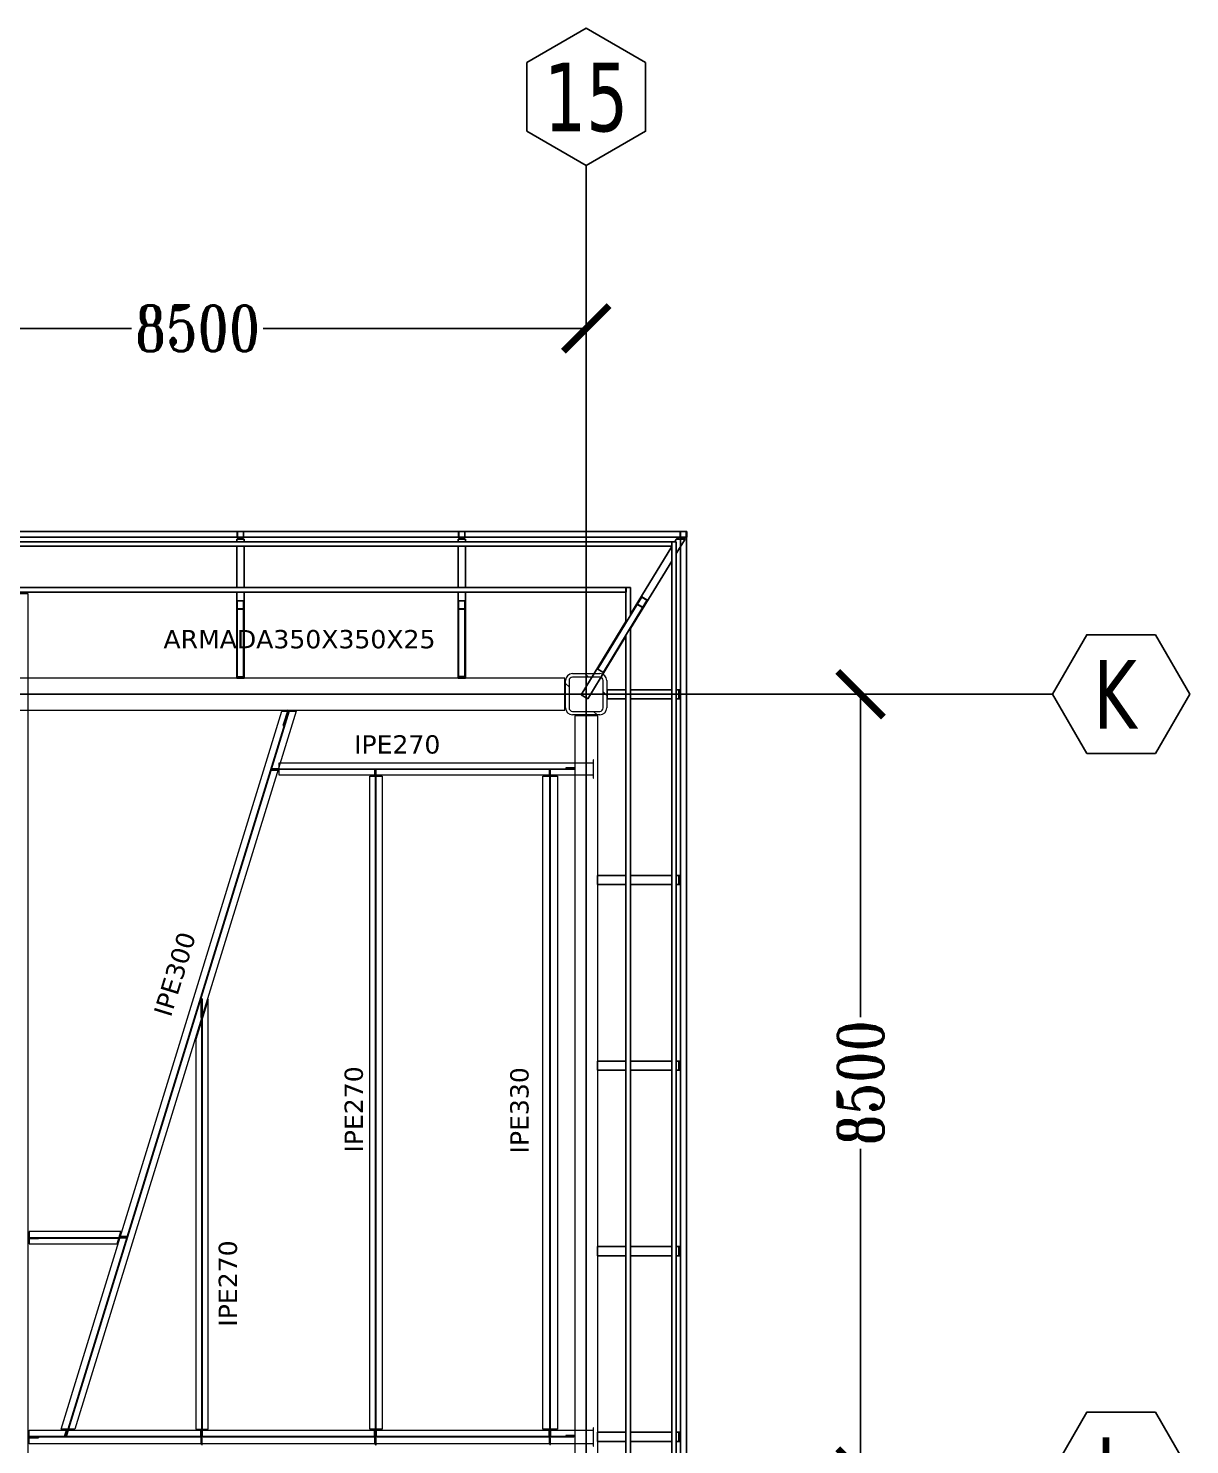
# Model space of a CAD drawing. Header units: millimetres. Extents: x -3255 to 78627, y -21906 to 33736.
# Drawn here: x 65930 to 78627, y 17295 to 32781 of the extents above; entities that cross this region are included whole.
import ezdxf
from ezdxf.enums import TextEntityAlignment as Align

# ---------------------------------------------------------------- set-up
doc = ezdxf.new("R2010")
doc.units = ezdxf.units.MM
doc.header["$LTSCALE"] = 0.9
for name, color, linetype, lineweight in [('0-3', 250, 'Continuous', 5), ('A_ALMA', 8, 'Continuous', 5), ('E_COLUMNAS-1', 254, 'Continuous', 25), ('E_COLUMNAS-2', 1, 'Continuous', 9), ('E_COLUMNAS-3', 1, 'Continuous', 35), ('E_TEXTO', 3, 'Continuous', 9), ('E_VIGAS', 8, 'Continuous', 9), ('E_VIGAS-1', 5, 'Continuous', 25), ('E_VIGAS-2', 10, 'Continuous', 25), ('E_VIGAS-3', 5, 'Continuous', 25), ('HCB-VIGAS', 4, 'Continuous', 15), ('S-COLS-HDLN-1', 52, 'Continuous', 9), ('VIGAS_HCB', 4, 'Continuous', 15)]:
    doc.layers.add(name, color=color, linetype=linetype, lineweight=lineweight)
for name, color, linetype in [('COTAS', 8, 'Continuous'), ('HCB-EJES', 1, 'Continuous'), ('HCB-ROTULOS', 2, 'Continuous')]:
    doc.layers.add(name, color=color, linetype=linetype)
doc.styles.add('ROMANT', font='romant.shx', dxfattribs={"width": 0.8})
doc.styles.add('VERDANA', font='verdana.ttf')
doc.dimstyles.new('1.125', dxfattribs={"dimscale": 0, "dimtxt": 500, "dimasz": 500, "dimexe": 4, "dimexo": 4, "dimgap": 15, "dimtad": 0, "dimdec": 0, "dimzin": 4, "dimdsep": 46, "dimtxsty": 'ROMANT', "dimblk": 'ARCHTICK', "dimcen": -10, "dimclrd": 256, "dimclrt": 3, "dimadec": 0, "dimazin": 0, "dimtfac": 1, "dimtdec": 0, "dimtix": 1, "dimtmove": 0, "dimatfit": 0, "dimldrblk": 'OBLIQUE', "dimfxl": 0.05, "dimtolj": 1, "dimtzin": 0, "dimarcsym": 0})

# ---------------------------------------------------------------- blocks, each defined once
blk = doc.blocks.new('EST_SFM_VIGA-METALICA-SECCION-C - EST_SFM_VIGA-METALICA-UPN160-1603255-_38_00m_N_E_-NIVEL-10 DOC')
at = {"layer": 'E_VIGAS-1'}
for p, q in [((30.113, 0.018), (-30.274, 0.018)), ((32.533, 0.018), (30.171, 0.018)), ((34.956, 0.018), (32.591, 0.018)), ((35.021, 0.018), (35.015, 0.018)), ((35.021, 0.018), (35.021, -0.047)), ((-30.269, -0.047), (30.107, -0.047)), ((30.109, -0.047), (30.175, -0.047)), ((30.176, -0.047), (32.527, -0.047)), ((32.529, -0.047), (32.595, -0.047)), ((32.596, -0.047), (34.951, -0.047)), ((34.952, -0.047), (35.018, -0.047))]:
    blk.add_line(p, q, dxfattribs=at)
blk = doc.blocks.new('EST_SFM_VIGA-METALICA-SECCION-C - EST_SFM_VIGA-METALICA-UPN100-1529792-_38_00m_N_E_-NIVEL-10 DOC')
at = {"layer": 'E_VIGAS-2'}
for p, q in [((-13.568, -0.018), (-13.568, 0.032)), ((-13.263, 0.032), (-13.567, 0.032)), ((13.831, 0.032), (-13.129, 0.032)), ((-13.568, -0.018), (-13.181, -0.018)), ((-13.047, -0.018), (13.749, -0.018))]:
    blk.add_line(p, q, dxfattribs=at)
blk = doc.blocks.new('EST_SFM_VIGA-METALICA-SECCION-C - EST_SFM_VIGA-METALICA-UPN100-1530878-_38_00m_N_E_-NIVEL-10 DOC')
at = {"layer": 'E_VIGAS-2'}
for p, q in [((-14.294, -0.032), (-14.294, 0.018)), ((14.54, 0.018), (-14.294, 0.018)), ((-14.294, -0.032), (14.54, -0.032))]:
    blk.add_line(p, q, dxfattribs=at)
blk = doc.blocks.new('EST_SFM_VIGA-METALICA-SECCION-C - EST_SFM_VIGA-METALICA-UPN160-1529890-_38_00m_N_E_-NIVEL-10 DOC')
at = {"layer": 'E_VIGAS-1'}
for p, q in [((14.442, 0.018), (-14.49, 0.018)), ((-14.49, -0.047), (-14.49, 0.016)), ((-14.49, -0.047), (-14.487, -0.047)), ((-14.485, -0.047), (14.437, -0.047))]:
    blk.add_line(p, q, dxfattribs=at)
blk = doc.blocks.new('EST_SFM_VIGA-METALICA-SECCION-C - EST_SFM_VIGA-METALICA-UPN100-1526554-_38_00m_N_E_-NIVEL-10 DOC')
at = {"layer": 'E_VIGAS-2'}
for p, q in [((34.942, 0.018), (-34.929, 0.018)), ((34.942, 0.018), (34.942, -0.032)), ((-34.929, -0.032), (34.942, -0.032))]:
    blk.add_line(p, q, dxfattribs=at)
blk = doc.blocks.new('EST_SFM_VIGA-METALICA-SECCION-C - EST_SFM_VIGA-METALICA-UPN100-1526616-_38_00m_N_E_-NIVEL-10 DOC')
at = {"layer": 'E_VIGAS-2'}
for p, q in [((34.044, 0.032), (-34.827, 0.032)), ((34.044, 0.032), (34.044, -0.018)), ((-34.827, -0.018), (34.044, -0.018))]:
    blk.add_line(p, q, dxfattribs=at)
blk = doc.blocks.new('EST_SCM_COLUMNA-METALICA-SECCION-CUADRADA - EST_SCM_COLUMNA-TUBULAR-CUADRADA_PTEØ_70x70 e_3mm-1587150-_38_00m_N_E_-NIVEL-10 DOC')
at = {"layer": 'E_COLUMNAS-1'}
for p, q in [((-0.035, -0.029), (-0.035, 0.029)), ((-0.032, 0.029), (-0.032, -0.029)), ((-0.029, 0.035), (0.029, 0.035)), ((0.029, 0.032), (-0.029, 0.032)), ((0.032, -0.029), (0.032, 0.029)), ((0.035, 0.029), (0.035, -0.029)), ((-0.029, -0.032), (0.029, -0.032)), ((0.029, -0.035), (-0.029, -0.035))]:
    blk.add_line(p, q, dxfattribs=at)
for centre, radius, start, end in [((-0.029, 0.029), 0.006, 90, 180), ((-0.029, 0.029), 0.003, 90, 180), ((0.029, 0.029), 0.006, 0, 90), ((0.029, 0.029), 0.003, 0, 90), ((0.029, 0.029), 0.006, 10, 80), ((0.029, 0.029), 0.003, 30, 60), ((-0.029, -0.029), 0.006, 180, 270), ((-0.029, -0.029), 0.003, 180, 270), ((0.029, -0.029), 0.006, 270, 0), ((0.029, -0.029), 0.003, 270, 360)]:
    blk.add_arc(centre, radius, start, end, dxfattribs=at)
blk = doc.blocks.new('EST_SCM_COLUMNA-METALICA-SECCION-CUADRADA - EST_SCM_COLUMNA-TUBULAR-CUADRADA_PTEØ_70x70 e_3mm-V24-_38_00m_N_E_-NIVEL-10 DOC')
at = {"layer": 'E_COLUMNAS-1'}
for p, q in [((-0.035, -0.029), (-0.035, 0.029)), ((-0.032, 0.029), (-0.032, -0.029)), ((-0.029, 0.035), (0.029, 0.035)), ((0.029, 0.032), (-0.029, 0.032)), ((0.032, -0.029), (0.032, 0.029)), ((0.035, 0.029), (0.035, -0.029)), ((-0.029, -0.032), (0.029, -0.032)), ((0.029, -0.035), (-0.029, -0.035))]:
    blk.add_line(p, q, dxfattribs=at)
for centre, radius, start, end in [((-0.029, 0.029), 0.006, 90, 180), ((-0.029, 0.029), 0.006, 90, 170), ((-0.029, 0.029), 0.003, 90, 180), ((-0.029, 0.029), 0.003, 90, 150), ((0.029, 0.029), 0.006, 0, 90), ((0.029, 0.029), 0.006, 10, 90), ((0.029, 0.029), 0.003, 0, 90), ((0.029, 0.029), 0.003, 30, 90), ((-0.029, -0.029), 0.006, 180, 270), ((-0.029, -0.029), 0.003, 180, 270), ((0.029, -0.029), 0.006, 270, 0), ((0.029, -0.029), 0.003, 270, 360)]:
    blk.add_arc(centre, radius, start, end, dxfattribs=at)
blk = doc.blocks.new('DCTIB_CNI_EST_MOD-1A-FAC_0001_rvt-2-_38_00m_N_E_-NIVEL-10 DOC')
at = {"layer": 'E_COLUMNAS-1'}
for centre, radius, start, end in [((-9.971, 167.879), 0.006, 190, 270), ((-9.971, 167.879), 0.006, 190, 270), ((-9.971, 167.879), 0.003, 210, 270), ((-9.971, 167.879), 0.003, 210, 270), ((-9.913, 167.879), 0.006, 270, 350), ((-9.913, 167.879), 0.006, 270, 350), ((-9.913, 167.879), 0.003, 270, 330), ((-9.913, 167.879), 0.003, 270, 330), ((-7.551, 167.879), 0.006, 190, 270), ((-7.551, 167.879), 0.006, 190, 270), ((-7.551, 167.879), 0.003, 210, 270), ((-7.551, 167.879), 0.003, 210, 270), ((-7.493, 167.879), 0.006, 270, 350), ((-7.493, 167.879), 0.006, 270, 350), ((-7.493, 167.879), 0.003, 270, 330), ((-7.493, 167.879), 0.003, 270, 330), ((-5.128, 167.879), 0.006, 190, 260), ((-5.128, 167.879), 0.006, 190, 260), ((-5.128, 167.879), 0.003, 210, 240), ((-5.128, 167.879), 0.003, 210, 240)]:
    blk.add_arc(centre, radius, start, end, dxfattribs=at)
at = {"layer": 'E_VIGAS-1'}
for p, q in [((-9.945, 167.876), (-9.945, 167.878)), ((-9.945, 167.864), (-9.945, 167.873)), ((-9.945, 167.859), (-9.945, 167.864)), ((-9.94, 167.878), (-9.94, 167.876)), ((-9.94, 167.873), (-9.94, 167.864)), ((-9.94, 167.864), (-9.94, 167.859)), ((-7.525, 167.876), (-7.525, 167.878)), ((-7.525, 167.864), (-7.525, 167.873)), ((-7.525, 167.859), (-7.525, 167.864)), ((-7.52, 167.878), (-7.52, 167.876)), ((-7.52, 167.873), (-7.52, 167.864)), ((-7.52, 167.864), (-7.52, 167.859)), ((-5.158, 167.878), (-5.17, 167.859)), ((-5.153, 167.873), (-5.153, 167.875)), ((-5.151, 167.868), (-5.152, 167.87)), ((-5.149, 167.864), (-5.15, 167.865)), ((-5.132, 167.859), (-5.129, 167.863)), ((-9.983, 167.859), (-9.955, 167.859)), ((-9.983, 167.858), (-9.983, 167.859)), ((-9.983, 167.858), (-9.901, 167.858)), ((-9.901, 167.858), (-9.983, 167.858)), ((-9.983, 167.83), (-9.983, 167.858)), ((-9.983, 167.33), (-9.983, 167.78)), ((-9.929, 167.859), (-9.901, 167.859)), ((-9.901, 167.859), (-9.901, 167.858)), ((-9.901, 167.83), (-9.901, 167.858)), ((-9.901, 167.33), (-9.901, 167.78)), ((-7.535, 167.859), (-7.563, 167.859)), ((-7.563, 167.859), (-7.535, 167.859)), ((-7.563, 167.858), (-7.563, 167.859)), ((-7.563, 167.858), (-7.481, 167.858)), ((-7.481, 167.858), (-7.563, 167.858)), ((-7.563, 167.83), (-7.563, 167.858)), ((-7.563, 167.33), (-7.563, 167.78)), ((-7.509, 167.859), (-7.481, 167.859)), ((-7.481, 167.859), (-7.509, 167.859)), ((-7.481, 167.859), (-7.481, 167.858)), ((-7.481, 167.83), (-7.481, 167.858)), ((-7.481, 167.33), (-7.481, 167.78)), ((-5.677, 167.038), (-5.227, 167.777)), ((-5.194, 167.83), (-5.177, 167.858)), ((-5.177, 167.859), (-5.144, 167.859)), ((-5.177, 167.858), (-5.081, 167.858)), ((-5.081, 167.858), (-5.177, 167.858)), ((-5.177, 167.701), (-5.081, 167.858)), ((-5.677, 166.88), (-5.227, 167.619)), ((-9.983, 166.337), (-9.983, 167.28)), ((-9.901, 166.337), (-9.901, 167.28)), ((-7.563, 166.337), (-7.563, 167.28)), ((-7.481, 166.337), (-7.481, 167.28)), ((-9.977, 167.18), (-9.977, 167.098)), ((-9.977, 167.098), (-9.977, 166.357)), ((-9.976, 167.18), (-9.976, 167.172)), ((-9.976, 167.098), (-9.976, 167.18)), ((-9.976, 167.098), (-9.976, 167.094)), ((-9.91, 167.184), (-9.974, 167.184)), ((-9.974, 167.182), (-9.91, 167.182)), ((-9.91, 167.096), (-9.974, 167.096)), ((-9.974, 167.094), (-9.91, 167.094)), ((-9.909, 167.172), (-9.909, 167.18)), ((-9.909, 167.18), (-9.909, 167.098)), ((-9.909, 167.094), (-9.909, 167.098)), ((-9.907, 167.098), (-9.907, 167.18)), ((-9.907, 166.357), (-9.907, 167.098)), ((-7.557, 167.18), (-7.557, 167.098)), ((-7.557, 167.098), (-7.557, 166.361)), ((-7.556, 167.18), (-7.556, 167.172)), ((-7.556, 167.098), (-7.556, 167.18)), ((-7.556, 167.098), (-7.556, 167.094)), ((-7.49, 167.184), (-7.554, 167.184)), ((-7.554, 167.182), (-7.49, 167.182)), ((-7.49, 167.096), (-7.554, 167.096)), ((-7.554, 167.094), (-7.49, 167.094)), ((-7.489, 167.172), (-7.489, 167.18)), ((-7.489, 167.18), (-7.489, 167.098)), ((-7.489, 167.094), (-7.489, 167.098)), ((-7.487, 167.098), (-7.487, 167.18)), ((-7.487, 166.361), (-7.487, 167.098)), ((-5.602, 167.15), (-6.034, 166.44)), ((-5.974, 166.404), (-5.542, 167.113)), ((-5.556, 167.224), (-5.602, 167.15)), ((-5.6, 167.149), (-5.602, 167.146)), ((-5.601, 167.145), (-5.547, 167.111)), ((-5.6, 167.149), (-5.555, 167.223)), ((-5.545, 167.113), (-5.6, 167.146)), ((-5.555, 167.223), (-5.56, 167.216)), ((-5.553, 167.224), (-5.498, 167.191)), ((-5.497, 167.193), (-5.552, 167.226)), ((-5.545, 167.111), (-5.543, 167.114)), ((-5.498, 167.188), (-5.543, 167.114)), ((-5.542, 167.113), (-5.497, 167.188)), ((-5.502, 167.181), (-5.498, 167.188)), ((-6.215, 166.155), (-5.727, 166.956)), ((-6.145, 166.112), (-5.727, 166.798)), ((-9.901, 166.337), (-9.983, 166.337)), ((-9.974, 166.353), (-9.91, 166.353)), ((-7.481, 166.337), (-7.563, 166.337)), ((-7.535, 166.337), (-7.563, 166.337)), ((-7.554, 166.357), (-7.49, 166.357)), ((-7.525, 166.337), (-7.519, 166.337)), ((-7.525, 166.337), (-7.525, 166.337)), ((-7.52, 166.337), (-7.52, 166.337)), ((-7.481, 166.337), (-7.509, 166.337)), ((-6.033, 166.435), (-5.979, 166.402)), ((-5.934, 166.112), (-5.934, 166.212)), ((-5.727, 166.212), (-5.934, 166.212)), ((-5.227, 166.212), (-5.677, 166.212)), ((-5.149, 166.212), (-5.177, 166.212)), ((-5.149, 166.212), (-5.149, 166.112)), ((-5.149, 166.112), (-5.149, 166.212)), ((-5.149, 166.212), (-5.148, 166.212)), ((-5.148, 166.212), (-5.148, 166.175)), ((-5.129, 166.212), (-5.148, 166.212)), ((-5.148, 166.165), (-5.143, 166.165)), ((-5.143, 166.165), (-5.148, 166.165)), ((-5.148, 166.165), (-5.143, 166.165)), ((-5.143, 166.16), (-5.148, 166.16)), ((-5.143, 166.16), (-5.148, 166.16)), ((-5.148, 166.16), (-5.143, 166.16)), ((-5.143, 166.165), (-5.129, 166.165)), ((-5.129, 166.16), (-5.143, 166.16)), ((-6.145, 166.112), (-6.215, 166.155)), ((-5.727, 166.112), (-5.934, 166.112)), ((-5.227, 166.112), (-5.677, 166.112)), ((-5.149, 166.112), (-5.177, 166.112)), ((-5.148, 166.112), (-5.149, 166.112)), ((-5.148, 166.15), (-5.148, 166.112)), ((-5.148, 166.112), (-5.129, 166.112)), ((-6.037, 164.082), (-6.037, 164.182)), ((-5.727, 164.182), (-6.037, 164.182)), ((-5.227, 164.182), (-5.677, 164.182)), ((-5.149, 164.182), (-5.177, 164.182)), ((-5.149, 164.182), (-5.149, 164.082)), ((-5.149, 164.082), (-5.149, 164.182)), ((-5.149, 164.182), (-5.148, 164.182)), ((-5.148, 164.182), (-5.148, 164.145)), ((-5.129, 164.182), (-5.148, 164.182)), ((-5.727, 164.082), (-6.037, 164.082)), ((-5.227, 164.082), (-5.677, 164.082)), ((-5.149, 164.082), (-5.177, 164.082)), ((-5.148, 164.082), (-5.149, 164.082)), ((-5.148, 164.135), (-5.143, 164.135)), ((-5.143, 164.135), (-5.148, 164.135)), ((-5.148, 164.135), (-5.143, 164.135)), ((-5.143, 164.13), (-5.148, 164.13)), ((-5.143, 164.13), (-5.148, 164.13)), ((-5.148, 164.13), (-5.143, 164.13)), ((-5.148, 164.12), (-5.148, 164.082)), ((-5.148, 164.082), (-5.129, 164.082)), ((-5.143, 164.135), (-5.129, 164.135)), ((-5.129, 164.13), (-5.143, 164.13)), ((-6.037, 162.052), (-6.037, 162.152)), ((-5.727, 162.152), (-6.037, 162.152)), ((-5.227, 162.152), (-5.677, 162.152)), ((-5.149, 162.152), (-5.177, 162.152)), ((-5.149, 162.152), (-5.149, 162.052)), ((-5.149, 162.052), (-5.149, 162.152)), ((-5.149, 162.152), (-5.148, 162.152)), ((-5.148, 162.152), (-5.148, 162.115)), ((-5.129, 162.152), (-5.148, 162.152)), ((-5.727, 162.052), (-6.037, 162.052)), ((-5.227, 162.052), (-5.677, 162.052)), ((-5.149, 162.052), (-5.177, 162.052)), ((-5.148, 162.052), (-5.149, 162.052)), ((-5.148, 162.105), (-5.143, 162.105)), ((-5.143, 162.105), (-5.148, 162.105)), ((-5.148, 162.105), (-5.143, 162.105)), ((-5.143, 162.1), (-5.148, 162.1)), ((-5.143, 162.1), (-5.148, 162.1)), ((-5.148, 162.1), (-5.143, 162.1)), ((-5.148, 162.09), (-5.148, 162.052)), ((-5.148, 162.052), (-5.129, 162.052)), ((-5.143, 162.105), (-5.129, 162.105)), ((-5.129, 162.1), (-5.143, 162.1)), ((-6.037, 160.023), (-6.037, 160.123)), ((-5.727, 160.123), (-6.037, 160.123)), ((-5.227, 160.123), (-5.677, 160.123)), ((-5.149, 160.123), (-5.177, 160.123)), ((-5.149, 160.123), (-5.149, 160.023)), ((-5.149, 160.023), (-5.149, 160.123)), ((-5.149, 160.123), (-5.148, 160.123)), ((-5.148, 160.123), (-5.148, 160.085)), ((-5.129, 160.123), (-5.148, 160.123)), ((-5.727, 160.023), (-6.037, 160.023)), ((-5.227, 160.023), (-5.677, 160.023)), ((-5.149, 160.023), (-5.177, 160.023)), ((-5.148, 160.023), (-5.149, 160.023)), ((-5.148, 160.075), (-5.143, 160.075)), ((-5.143, 160.075), (-5.148, 160.075)), ((-5.148, 160.075), (-5.143, 160.075)), ((-5.143, 160.07), (-5.148, 160.07)), ((-5.143, 160.07), (-5.148, 160.07)), ((-5.148, 160.07), (-5.143, 160.07)), ((-5.148, 160.06), (-5.148, 160.023)), ((-5.148, 160.023), (-5.129, 160.023)), ((-5.143, 160.075), (-5.129, 160.075)), ((-5.129, 160.07), (-5.143, 160.07)), ((-6.038, 157.993), (-6.038, 158.093)), ((-5.727, 158.093), (-6.038, 158.093)), ((-5.727, 157.993), (-6.038, 157.993)), ((-5.227, 158.093), (-5.677, 158.093)), ((-5.227, 157.993), (-5.677, 157.993)), ((-5.149, 158.093), (-5.177, 158.093)), ((-5.149, 157.993), (-5.177, 157.993)), ((-5.149, 158.093), (-5.149, 157.993)), ((-5.149, 157.993), (-5.149, 158.093)), ((-5.149, 158.093), (-5.148, 158.093)), ((-5.148, 157.993), (-5.149, 157.993)), ((-5.148, 158.093), (-5.148, 158.055)), ((-5.129, 158.093), (-5.148, 158.093)), ((-5.148, 158.045), (-5.143, 158.045)), ((-5.143, 158.045), (-5.148, 158.045)), ((-5.148, 158.045), (-5.143, 158.045)), ((-5.143, 158.04), (-5.148, 158.04)), ((-5.143, 158.04), (-5.148, 158.04)), ((-5.148, 158.04), (-5.143, 158.04)), ((-5.148, 158.03), (-5.148, 157.993)), ((-5.148, 157.993), (-5.129, 157.993)), ((-5.143, 158.045), (-5.129, 158.045)), ((-5.129, 158.04), (-5.143, 158.04))]:
    blk.add_line(p, q, dxfattribs=at)
at = {"layer": 'E_VIGAS-1', "flags": 128}
for points in [[(-5.144, 167.859), (-5.146, 167.861), (-5.149, 167.864), (-5.152, 167.869), (-5.153, 167.874), (-5.154, 167.878)], [(-5.177, 167.858), (-5.177, 167.858), (-5.177, 167.859)], [(-9.974, 167.184), (-9.975, 167.184), (-9.975, 167.184), (-9.976, 167.183), (-9.976, 167.183), (-9.977, 167.182), (-9.977, 167.181), (-9.977, 167.18)], [(-9.977, 167.098), (-9.977, 167.097), (-9.977, 167.096), (-9.976, 167.095), (-9.976, 167.095), (-9.975, 167.094), (-9.975, 167.094), (-9.974, 167.094)], [(-9.976, 167.18), (-9.976, 167.181), (-9.975, 167.181), (-9.975, 167.182), (-9.975, 167.182), (-9.975, 167.182), (-9.974, 167.182), (-9.974, 167.182)], [(-9.974, 167.096), (-9.974, 167.096), (-9.975, 167.096), (-9.975, 167.096), (-9.975, 167.096), (-9.975, 167.097), (-9.976, 167.097), (-9.976, 167.098)], [(-9.907, 167.18), (-9.907, 167.181), (-9.907, 167.182), (-9.908, 167.183), (-9.908, 167.183), (-9.909, 167.184), (-9.909, 167.184), (-9.91, 167.184)], [(-9.91, 167.182), (-9.91, 167.182), (-9.909, 167.182), (-9.909, 167.182), (-9.909, 167.182), (-9.909, 167.181), (-9.909, 167.181), (-9.909, 167.18)], [(-9.91, 167.094), (-9.909, 167.094), (-9.909, 167.094), (-9.908, 167.095), (-9.908, 167.095), (-9.907, 167.096), (-9.907, 167.097), (-9.907, 167.098)], [(-9.909, 167.098), (-9.909, 167.097), (-9.909, 167.097), (-9.909, 167.096), (-9.909, 167.096), (-9.909, 167.096), (-9.91, 167.096), (-9.91, 167.096)], [(-7.554, 167.184), (-7.555, 167.184), (-7.555, 167.184), (-7.556, 167.183), (-7.556, 167.183), (-7.557, 167.182), (-7.557, 167.181), (-7.557, 167.18)], [(-7.557, 167.098), (-7.557, 167.097), (-7.557, 167.096), (-7.556, 167.095), (-7.556, 167.095), (-7.555, 167.094), (-7.555, 167.094), (-7.554, 167.094)], [(-7.556, 167.18), (-7.556, 167.181), (-7.555, 167.181), (-7.555, 167.182), (-7.555, 167.182), (-7.555, 167.182), (-7.554, 167.182), (-7.554, 167.182)], [(-7.554, 167.096), (-7.554, 167.096), (-7.555, 167.096), (-7.555, 167.096), (-7.555, 167.096), (-7.555, 167.097), (-7.556, 167.097), (-7.556, 167.098)], [(-7.487, 167.18), (-7.487, 167.181), (-7.487, 167.182), (-7.488, 167.183), (-7.488, 167.183), (-7.489, 167.184), (-7.489, 167.184), (-7.49, 167.184)], [(-7.49, 167.182), (-7.49, 167.182), (-7.489, 167.182), (-7.489, 167.182), (-7.489, 167.182), (-7.489, 167.181), (-7.489, 167.181), (-7.489, 167.18)], [(-7.49, 167.094), (-7.489, 167.094), (-7.489, 167.094), (-7.488, 167.095), (-7.488, 167.095), (-7.487, 167.096), (-7.487, 167.097), (-7.487, 167.098)], [(-7.489, 167.098), (-7.489, 167.097), (-7.489, 167.097), (-7.489, 167.096), (-7.489, 167.096), (-7.489, 167.096), (-7.49, 167.096), (-7.49, 167.096)], [(-5.602, 167.15), (-5.602, 167.149), (-5.602, 167.148), (-5.602, 167.147), (-5.602, 167.146), (-5.602, 167.146), (-5.602, 167.145), (-5.601, 167.145)], [(-5.6, 167.146), (-5.6, 167.147), (-5.601, 167.147), (-5.601, 167.147), (-5.601, 167.148), (-5.601, 167.148), (-5.601, 167.149), (-5.6, 167.149)], [(-5.552, 167.226), (-5.552, 167.226), (-5.553, 167.226), (-5.554, 167.226), (-5.555, 167.226), (-5.555, 167.225), (-5.556, 167.225), (-5.556, 167.224)], [(-5.555, 167.223), (-5.555, 167.224), (-5.555, 167.224), (-5.554, 167.224), (-5.554, 167.224), (-5.554, 167.224), (-5.553, 167.224), (-5.553, 167.224), (-5.553, 167.224)], [(-5.547, 167.111), (-5.546, 167.111), (-5.545, 167.111), (-5.544, 167.111), (-5.544, 167.112), (-5.543, 167.112), (-5.542, 167.113), (-5.542, 167.113)], [(-5.543, 167.114), (-5.543, 167.114), (-5.544, 167.113), (-5.544, 167.113), (-5.544, 167.113), (-5.545, 167.113), (-5.545, 167.113), (-5.545, 167.113)], [(-5.498, 167.191), (-5.498, 167.191), (-5.498, 167.19), (-5.498, 167.19), (-5.498, 167.19), (-5.498, 167.189), (-5.498, 167.189), (-5.498, 167.188)], [(-5.497, 167.188), (-5.496, 167.188), (-5.496, 167.189), (-5.496, 167.19), (-5.496, 167.191), (-5.496, 167.192), (-5.497, 167.192), (-5.497, 167.193)], [(-9.977, 166.357), (-9.977, 166.356), (-9.977, 166.355), (-9.976, 166.355), (-9.976, 166.354), (-9.975, 166.354), (-9.975, 166.353), (-9.974, 166.353)], [(-9.91, 166.353), (-9.909, 166.353), (-9.909, 166.354), (-9.908, 166.354), (-9.908, 166.355), (-9.907, 166.355), (-9.907, 166.356), (-9.907, 166.357)], [(-7.557, 166.361), (-7.557, 166.36), (-7.557, 166.359), (-7.556, 166.359), (-7.556, 166.358), (-7.555, 166.358), (-7.555, 166.357), (-7.554, 166.357)], [(-7.49, 166.357), (-7.489, 166.357), (-7.489, 166.358), (-7.488, 166.358), (-7.488, 166.359), (-7.487, 166.359), (-7.487, 166.36), (-7.487, 166.361)], [(-6.033, 166.435), (-6.034, 166.436), (-6.034, 166.436), (-6.034, 166.437), (-6.034, 166.438), (-6.034, 166.439), (-6.034, 166.44), (-6.034, 166.44)], [(-5.974, 166.404), (-5.974, 166.403), (-5.975, 166.403), (-5.976, 166.402), (-5.977, 166.402), (-5.977, 166.402), (-5.978, 166.402), (-5.979, 166.402)]]:
    blk.add_lwpolyline(points, dxfattribs=at)
at = {"layer": 'E_VIGAS-1'}
for centre, start_param, end_param in [((-7.535, 166.337), 4.712389, 6.283185), ((-7.535, 166.337), 0.785398, 1.308997), ((-7.535, 166.337), 0, 0.523599), ((-7.509, 166.337), 3.141593, 4.712389), ((-7.509, 166.337), 2.617994, 3.141593), ((-7.509, 166.337), 1.832596, 2.356194)]:
    blk.add_ellipse(centre, major_axis=(0.0107, 0), ratio=0.003149, start_param=start_param, end_param=end_param, dxfattribs=at)
for points, knots in [([(-9.945, 167.864), (-9.945, 167.863), (-9.945, 167.862), (-9.947, 167.86), (-9.948, 167.86), (-9.95, 167.859), (-9.951, 167.859), (-9.952, 167.859), (-9.954, 167.859), (-9.955, 167.859)], [0, 0, 0, 0, 0.285714, 0.428571, 0.571429, 0.678571, 0.732143, 0.785714, 1, 1, 1, 1]), ([(-9.955, 167.859), (-9.954, 167.859), (-9.953, 167.859), (-9.95, 167.859), (-9.948, 167.86), (-9.946, 167.86), (-9.945, 167.862), (-9.945, 167.863), (-9.945, 167.864)], [0, 0, 0, 0, 0.142857, 0.285714, 0.428571, 0.571429, 0.785714, 1, 1, 1, 1]), ([(-9.94, 167.864), (-9.94, 167.863), (-9.939, 167.862), (-9.938, 167.86), (-9.936, 167.86), (-9.935, 167.859), (-9.934, 167.859), (-9.932, 167.859), (-9.93, 167.859), (-9.929, 167.859)], [0, 0, 0, 0, 0.285714, 0.428571, 0.571429, 0.678571, 0.732143, 0.785714, 1, 1, 1, 1]), ([(-9.929, 167.859), (-9.93, 167.859), (-9.931, 167.859), (-9.934, 167.859), (-9.936, 167.86), (-9.938, 167.86), (-9.939, 167.862), (-9.94, 167.863), (-9.94, 167.864)], [0, 0, 0, 0, 0.142857, 0.285714, 0.428571, 0.571429, 0.785714, 1, 1, 1, 1]), ([(-7.525, 167.864), (-7.525, 167.863), (-7.525, 167.862), (-7.527, 167.86), (-7.528, 167.86), (-7.53, 167.859), (-7.531, 167.859), (-7.532, 167.859), (-7.534, 167.859), (-7.535, 167.859)], [0, 0, 0, 0, 0.285714, 0.428571, 0.571429, 0.678571, 0.732143, 0.785714, 1, 1, 1, 1]), ([(-7.535, 167.859), (-7.534, 167.859), (-7.533, 167.859), (-7.53, 167.859), (-7.528, 167.859), (-7.526, 167.86), (-7.525, 167.862), (-7.525, 167.863), (-7.525, 167.864)], [0, 0, 0, 0, 0.142857, 0.285714, 0.428571, 0.571429, 0.785714, 1, 1, 1, 1]), ([(-7.52, 167.864), (-7.52, 167.863), (-7.519, 167.861), (-7.518, 167.86), (-7.516, 167.86), (-7.515, 167.859), (-7.514, 167.859), (-7.512, 167.859), (-7.51, 167.859), (-7.509, 167.859)], [0, 0, 0, 0, 0.285714, 0.428571, 0.571429, 0.678571, 0.732143, 0.785714, 1, 1, 1, 1]), ([(-7.509, 167.859), (-7.51, 167.859), (-7.511, 167.859), (-7.514, 167.859), (-7.516, 167.86), (-7.518, 167.86), (-7.519, 167.862), (-7.52, 167.863), (-7.52, 167.864)], [0, 0, 0, 0, 0.142857, 0.285714, 0.428571, 0.571429, 0.785714, 1, 1, 1, 1]), ([(-5.129, 167.864), (-5.129, 167.863), (-5.131, 167.861), (-5.135, 167.86), (-5.14, 167.859), (-5.143, 167.859), (-5.144, 167.859)], [0, 0, 0, 0, 0.285714, 0.571429, 0.785714, 1, 1, 1, 1]), ([(-5.144, 167.859), (-5.143, 167.859), (-5.141, 167.859), (-5.137, 167.859), (-5.134, 167.86), (-5.13, 167.862), (-5.129, 167.863), (-5.129, 167.864)], [0, 0, 0, 0, 0.142857, 0.285714, 0.571429, 0.785714, 1, 1, 1, 1]), ([(-5.148, 166.175), (-5.148, 166.174), (-5.148, 166.173), (-5.147, 166.17), (-5.147, 166.169), (-5.146, 166.167), (-5.145, 166.165), (-5.143, 166.165), (-5.143, 166.165)], [0, 0, 0, 0, 0.142857, 0.285714, 0.428571, 0.571429, 0.785714, 1, 1, 1, 1]), ([(-5.143, 166.16), (-5.143, 166.16), (-5.144, 166.159), (-5.145, 166.159), (-5.146, 166.158), (-5.147, 166.156), (-5.147, 166.155), (-5.147, 166.154), (-5.148, 166.152), (-5.148, 166.151), (-5.148, 166.15)], [0, 0, 0, 0, 0.142857, 0.285714, 0.428571, 0.571429, 0.678571, 0.732143, 0.785714, 1, 1, 1, 1]), ([(-5.148, 164.145), (-5.148, 164.144), (-5.148, 164.143), (-5.147, 164.14), (-5.147, 164.139), (-5.146, 164.137), (-5.145, 164.136), (-5.143, 164.135), (-5.143, 164.135)], [0, 0, 0, 0, 0.142857, 0.285714, 0.428571, 0.571429, 0.785714, 1, 1, 1, 1]), ([(-5.143, 164.13), (-5.143, 164.13), (-5.144, 164.13), (-5.145, 164.129), (-5.146, 164.128), (-5.147, 164.126), (-5.147, 164.125), (-5.147, 164.124), (-5.148, 164.122), (-5.148, 164.121), (-5.148, 164.12)], [0, 0, 0, 0, 0.142857, 0.285714, 0.428571, 0.571429, 0.678571, 0.732143, 0.785714, 1, 1, 1, 1]), ([(-5.148, 162.115), (-5.148, 162.114), (-5.148, 162.113), (-5.147, 162.111), (-5.147, 162.109), (-5.146, 162.107), (-5.145, 162.106), (-5.143, 162.105), (-5.143, 162.105)], [0, 0, 0, 0, 0.142857, 0.285714, 0.428571, 0.571429, 0.785714, 1, 1, 1, 1]), ([(-5.143, 162.1), (-5.143, 162.1), (-5.144, 162.1), (-5.145, 162.099), (-5.146, 162.098), (-5.147, 162.096), (-5.147, 162.095), (-5.147, 162.094), (-5.148, 162.093), (-5.148, 162.091), (-5.148, 162.09)], [0, 0, 0, 0, 0.142857, 0.285714, 0.428571, 0.571429, 0.678571, 0.732143, 0.785714, 1, 1, 1, 1]), ([(-5.148, 160.085), (-5.148, 160.084), (-5.148, 160.083), (-5.147, 160.081), (-5.147, 160.079), (-5.146, 160.077), (-5.145, 160.076), (-5.143, 160.075), (-5.143, 160.075)], [0, 0, 0, 0, 0.142857, 0.285714, 0.428571, 0.571429, 0.785714, 1, 1, 1, 1]), ([(-5.143, 160.07), (-5.143, 160.07), (-5.144, 160.07), (-5.145, 160.069), (-5.146, 160.068), (-5.147, 160.067), (-5.147, 160.065), (-5.147, 160.064), (-5.148, 160.063), (-5.148, 160.061), (-5.148, 160.06)], [0, 0, 0, 0, 0.142857, 0.285714, 0.428571, 0.571429, 0.678571, 0.732143, 0.785714, 1, 1, 1, 1]), ([(-5.148, 158.055), (-5.148, 158.054), (-5.148, 158.053), (-5.147, 158.051), (-5.147, 158.049), (-5.146, 158.047), (-5.145, 158.046), (-5.143, 158.045), (-5.143, 158.045)], [0, 0, 0, 0, 0.142857, 0.285714, 0.428571, 0.571429, 0.785714, 1, 1, 1, 1]), ([(-5.143, 158.04), (-5.143, 158.04), (-5.144, 158.04), (-5.145, 158.039), (-5.146, 158.038), (-5.147, 158.037), (-5.147, 158.035), (-5.147, 158.034), (-5.148, 158.033), (-5.148, 158.031), (-5.148, 158.03)], [0, 0, 0, 0, 0.142857, 0.285714, 0.428571, 0.571429, 0.678571, 0.732143, 0.785714, 1, 1, 1, 1])]:
    blk.add_open_spline(points, degree=3, knots=knots, dxfattribs=at)
at = {"layer": 'E_COLUMNAS-1', "rotation": 180}
for name, p in [('EST_SCM_COLUMNA-METALICA-SECCION-CUADRADA - EST_SCM_COLUMNA-TUBULAR-CUADRADA_PTEØ_70x70 e_3mm-V24-_38_00m_N_E_-NIVEL-10 DOC', (-9.942, 167.908)), ('EST_SCM_COLUMNA-METALICA-SECCION-CUADRADA - EST_SCM_COLUMNA-TUBULAR-CUADRADA_PTEØ_70x70 e_3mm-V24-_38_00m_N_E_-NIVEL-10 DOC', (-7.522, 167.908)), ('EST_SCM_COLUMNA-METALICA-SECCION-CUADRADA - EST_SCM_COLUMNA-TUBULAR-CUADRADA_PTEØ_70x70 e_3mm-1587150-_38_00m_N_E_-NIVEL-10 DOC', (-5.099, 167.908))]:
    blk.add_blockref(name, p, dxfattribs=at)
at = {"layer": 'E_VIGAS-1'}
for name, p in [('EST_SFM_VIGA-METALICA-SECCION-C - EST_SFM_VIGA-METALICA-UPN160-1603255-_38_00m_N_E_-NIVEL-10 DOC', (-40.084, 167.925)), ('EST_SFM_VIGA-METALICA-SECCION-C - EST_SFM_VIGA-METALICA-UPN100-1526554-_38_00m_N_E_-NIVEL-10 DOC', (-40.169, 167.812)), ('EST_SFM_VIGA-METALICA-SECCION-C - EST_SFM_VIGA-METALICA-UPN100-1526616-_38_00m_N_E_-NIVEL-10 DOC', (-39.77, 167.298))]:
    blk.add_blockref(name, p, dxfattribs=at)
for name, p, rotation in [('EST_SFM_VIGA-METALICA-SECCION-C - EST_SFM_VIGA-METALICA-UPN160-1529890-_38_00m_N_E_-NIVEL-10 DOC', (-5.082, 153.388), 269.9999999999999), ('EST_SFM_VIGA-METALICA-SECCION-C - EST_SFM_VIGA-METALICA-UPN100-1530878-_38_00m_N_E_-NIVEL-10 DOC', (-5.195, 153.535), 270), ('EST_SFM_VIGA-METALICA-SECCION-C - EST_SFM_VIGA-METALICA-UPN100-1529792-_38_00m_N_E_-NIVEL-10 DOC', (-5.709, 153.763), 270.0000000000001)]:
    blk.add_blockref(name, p, dxfattribs=dict(at, rotation=rotation))
blk = doc.blocks.new('EST_SCM_COLUMNA-METALICA-SECCION-CUADRADA - EST_SCM_COLUMNA-TUBULAR-CUADRADA_ARMADA_450X450X38-2810458-_38_00m_N_E_-NIVEL-10 DOC')
at = {"layer": 'S-COLS-HDLN-1'}
h = blk.add_hatch(dxfattribs=at)
h.set_pattern_fill('FP_14', color=256, style=0, pattern_type=2)
h.set_pattern_definition([(135, (6.162, -166.162), (-0.15909903, -0.15909903), [])])
h.paths.add_polyline_path([(-0.149, -0.225), (0.149, -0.225), (0.178, -0.219), (0.203, -0.203), (0.219, -0.178), (0.225, -0.149), (0.225, 0.149), (0.219, 0.178), (0.203, 0.203), (0.178, 0.219), (0.149, 0.225), (-0.149, 0.225), (-0.178, 0.219), (-0.203, 0.203), (-0.22, 0.174), (-0.225, 0.149), (-0.225, -0.149), (-0.219, -0.178), (-0.203, -0.203), (-0.178, -0.219), (-0.169, -0.221)])
h.paths.add_polyline_path([(0.149, -0.187), (-0.149, -0.187), (-0.168, -0.182), (-0.182, -0.168), (-0.187, -0.149), (-0.187, 0.149), (-0.182, 0.168), (-0.168, 0.182), (-0.149, 0.187), (0.149, 0.187), (0.168, 0.182), (0.182, 0.168), (0.187, 0.149), (0.187, -0.149), (0.182, -0.168), (0.168, -0.182)])
at = {"layer": 'E_COLUMNAS-2'}
for p, q in [((-0.149, 0.225), (0.149, 0.225)), ((0.149, 0.187), (-0.149, 0.187)), ((-0.225, -0.149), (-0.225, 0.149)), ((-0.187, 0.149), (-0.187, -0.149)), ((0.187, -0.149), (0.187, 0.149)), ((0.225, 0.149), (0.225, -0.149)), ((-0.149, -0.187), (0.149, -0.187)), ((0.149, -0.225), (-0.149, -0.225))]:
    blk.add_line(p, q, dxfattribs=at)
for centre, radius, start, end in [((-0.149, 0.149), 0.076, 90, 180), ((-0.149, 0.149), 0.038, 90, 180), ((0.149, 0.149), 0.076, 0, 90), ((0.149, 0.149), 0.038, 360, 90), ((-0.149, -0.149), 0.076, 180, 270), ((-0.149, -0.149), 0.038, 180, 270), ((0.149, -0.149), 0.076, 270, 0), ((0.149, -0.149), 0.038, 270, 360)]:
    blk.add_arc(centre, radius, start, end, dxfattribs=at)
blk = doc.blocks.new('_ArchTick')
at = {"color": 0, "linetype": 'ByBlock', "const_width": 0.15}
blk.add_lwpolyline([(-0.5, -0.5), (0.5, 0.5)], dxfattribs=at)
blk = doc.blocks.new('*D590')
at = {"layer": 'COTAS', "color": 0, "lineweight": -2, "transparency": 16777216}
for p, q in [((77123, 25500), (75025, 25500)), ((77123, 17000), (75025, 17000))]:
    blk.add_line(p, q, dxfattribs=at)
at = {"layer": 'COTAS', "lineweight": -2, "transparency": 16777216}
for p, q in [((75029, 25500), (75029, 21970)), ((75029, 17000), (75029, 20530))]:
    blk.add_line(p, q, dxfattribs=at)
at = {"layer": 'Defpoints', "color": 0, "transparency": 16777216}
for p in [(75029, 25500), (77127, 25500), (77127, 17000)]:
    blk.add_point(p, dxfattribs=at)
at = {"layer": 'COTAS', "lineweight": -2, "transparency": 16777216, "xscale": 500, "yscale": 500, "zscale": 500}
for p, rotation in [((75029, 25500), 90), ((75029, 17000), 270)]:
    blk.add_blockref('_ArchTick', p, dxfattribs=dict(at, rotation=rotation))
at = {"layer": 'COTAS', "color": 3, "transparency": 16777216, "insert": (75029, 21250), "char_height": 500, "attachment_point": 5, "rotation": 90, "style": 'ROMANT'}
blk.add_mtext('\\A1;8500', dxfattribs=at)
blk = doc.blocks.new('_Oblique')
at = {"color": 0, "linetype": 'ByBlock', "lineweight": -2}
blk.add_line((-0.5, -0.5), (0.5, 0.5), dxfattribs=at)
blk = doc.blocks.new('*D604')
at = {"layer": 'COTAS', "color": 0, "lineweight": -2, "transparency": 16777216}
for p, q in [((63529, 31277), (63529, 29496)), ((72029, 31277), (72029, 29496))]:
    blk.add_line(p, q, dxfattribs=at)
at = {"layer": 'COTAS', "lineweight": -2, "transparency": 16777216}
for p, q in [((63529, 29500), (67059, 29500)), ((72029, 29500), (68498, 29500))]:
    blk.add_line(p, q, dxfattribs=at)
at = {"layer": 'Defpoints', "color": 0, "transparency": 16777216}
for p in [(63529, 31281), (72029, 31281), (72029, 29500)]:
    blk.add_point(p, dxfattribs=at)
at = {"layer": 'COTAS', "lineweight": -2, "transparency": 16777216, "xscale": 500, "yscale": 500, "zscale": 500, "rotation": 180}
blk.add_blockref('_ArchTick', (63529, 29500), dxfattribs=at)
at = {"layer": 'COTAS', "lineweight": -2, "transparency": 16777216, "xscale": 500, "yscale": 500, "zscale": 500}
blk.add_blockref('_ArchTick', (72029, 29500), dxfattribs=at)
at = {"layer": 'COTAS', "color": 3, "transparency": 16777216, "insert": (67779, 29500), "char_height": 500, "attachment_point": 5, "style": 'ROMANT'}
blk.add_mtext('\\A1;8500', dxfattribs=at)

msp = doc.modelspace()

# ---------------------------------------------------------------- linework, layer by layer
for points in [[(66039.9, 19548.3), (65929.9, 19548.3), (65929.9, 19554.3), (66039.9, 19554.3)], [(66039.9, 17370.7), (65929.9, 17370.7), (65929.9, 17376.7), (66039.9, 17376.7)]]:
    msp.add_lwpolyline(points, close=True)
at = {"layer": 'A_ALMA'}
for p, q in [((68774, 25315.4), (66361.4, 17464.8)), ((68781.5, 25315.4), (66368.9, 17464.8)), ((68673.7, 24686), (71904.7, 24686)), ((68673.7, 24679.4), (71904.7, 24679.4)), ((69726.6, 17465.2), (69726.6, 24604.7)), ((69733.2, 17465.2), (69733.2, 24604.7)), ((71631.7, 17465.1), (71631.7, 24607.5)), ((71639.2, 17465.1), (71639.2, 24607.5)), ((67826.6, 17465.2), (67826.6, 22087.4)), ((67833.2, 17465.2), (67833.2, 22087.4)), ((65939.9, 19560.9), (66921.8, 19560.9)), ((65939.9, 19554.3), (66920.3, 19554.3)), ((71894.7, 17383.8), (65939.9, 17383.8)), ((71894.7, 17376.7), (65939.9, 17376.7))]:
    msp.add_line(p, q, dxfattribs=at)
at = {"layer": 'E_VIGAS'}
for points in [[(10129.7, 26595.9), (10129.8, -1095.9), (65929.9, -1095.8), (65929.9, 26595.9)], [(71904.7, 235), (72154.7, 235), (72154.7, 25265), (71904.7, 25265)]]:
    msp.add_lwpolyline(points, close=True, dxfattribs=at)
at = {"layer": 'E_VIGAS-3', "flags": 128}
for points in [[(71794.4, 25621), (71794.3, 25621.8), (71793.9, 25622.5), (71793.2, 25623.2), (71792.4, 25623.8), (71791.3, 25624.3)], [(71791.3, 25375.7), (71792.4, 25376.2), (71793.2, 25376.8), (71793.9, 25377.5), (71794.3, 25378.2), (71794.4, 25379)]]:
    msp.add_lwpolyline(points, dxfattribs=at)
at = {"layer": 'HCB-EJES'}
for p, q in [((72028.7, -5780.2), (72028.7, 31280.5)), ((-1069.6, 25500), (77127, 25500))]:
    msp.add_line(p, q, dxfattribs=at)
at = {"layer": 'HCB-ROTULOS'}
for points in [[(71379.2, 31655.5), (72028.7, 31280.5), (72678.2, 31655.5), (72678.2, 32405.5), (72028.7, 32780.5), (71379.2, 32405.5)], [(77502, 24850.5), (78252, 24850.5), (78627, 25500), (78252, 26149.5), (77502, 26149.5), (77127, 25500)], [(77502, 16350.5), (78252, 16350.5), (78627, 17000), (78252, 17649.5), (77502, 17649.5), (77127, 17000)]]:
    msp.add_lwpolyline(points, close=True, dxfattribs=at)
at = {"layer": 'HCB-VIGAS'}
for points in [[(68775.1, 25322.1), (68765.5, 25325), (68714, 25157.8), (68723.6, 25154.8)], [(68585, 24679.4), (68585, 24669.4), (68657.6, 24669.4), (68657.6, 24679.4)], [(68671.6, 24679.4), (68673.6, 24686), (68595, 24686), (68595, 24679.4)], [(69725.6, 24679.4), (69715.6, 24679.4), (69715.6, 24615.2), (69725.6, 24615.2)], [(69725.6, 24604.8), (69732.2, 24604.8), (69732.2, 24669.4), (69725.6, 24669.4)], [(71632.8, 24679.4), (71622.8, 24679.4), (71622.8, 24615.2), (71632.8, 24615.2)], [(71632.8, 24604.8), (71640.3, 24604.8), (71640.3, 24669.4), (71632.8, 24669.4)], [(71804.7, 24686), (71904.7, 24686), (71904.7, 24696), (71804.7, 24696)], [(67826.5, 22175.5), (67816.5, 22175.5), (67816.5, 21966.6), (67826.5, 21966.6)], [(67826.5, 21934.1), (67833.1, 21955.5), (67833.1, 22165.5), (67826.5, 22165.5)], [(66920.3, 19554.3), (66922.4, 19560.9), (66994.6, 19560.9), (66994.6, 19554.3)], [(67004.6, 19560.9), (67004.6, 19570.9), (66938.8, 19570.9), (66938.8, 19560.9)], [(66335.5, 17383.8), (66326, 17386.7), (66347, 17455.1), (66356.6, 17452.2)], [(66360.4, 17464.8), (66367.5, 17462.6), (66345.6, 17391.1), (66338.5, 17393.3)], [(67825.6, 17383.8), (67815.6, 17383.8), (67815.6, 17455.2), (67825.6, 17455.2)], [(67825.6, 17376.7), (67815.6, 17376.7), (67815.6, 17305.2), (67825.6, 17305.2)], [(67825.6, 17465.2), (67832.2, 17465.2), (67832.2, 17393.8), (67825.6, 17393.8)], [(67825.6, 17295.2), (67832.2, 17295.2), (67832.2, 17366.7), (67825.6, 17366.7)], [(69725.6, 17383.8), (69715.6, 17383.8), (69715.6, 17455.2), (69725.6, 17455.2)], [(69725.6, 17376.7), (69715.6, 17376.7), (69715.6, 17305.2), (69725.6, 17305.2)], [(69725.6, 17465.2), (69732.2, 17465.2), (69732.2, 17393.8), (69725.6, 17393.8)], [(69725.6, 17295.2), (69732.2, 17295.2), (69732.2, 17366.7), (69725.6, 17366.7)], [(71632.8, 17383.8), (71622.8, 17383.8), (71622.8, 17455.2), (71632.8, 17455.2)], [(71632.8, 17376.7), (71622.8, 17376.7), (71622.8, 17305.2), (71632.8, 17305.2)], [(71632.8, 17465.3), (71640.3, 17465.3), (71640.3, 17393.8), (71632.8, 17393.8)], [(71632.8, 17295.3), (71640.3, 17295.3), (71640.3, 17366.7), (71632.8, 17366.7)], [(71804.7, 17383.8), (71904.7, 17383.8), (71904.7, 17393.8), (71804.7, 17393.8)]]:
    msp.add_lwpolyline(points, close=True, dxfattribs=at)
at = {"layer": 'VIGAS_HCB'}
for points in [[(65729.9, 25325), (71794.7, 25325), (71794.7, 25675), (65729.9, 25675)], [(72104.7, 24615.2), (68673.7, 24615.2), (68673.7, 24750.2), (72104.7, 24750.2)], [(69662.4, 24605.2), (69797.4, 24605.2), (69797.4, 17465.2), (69662.4, 17465.2)], [(71715.5, 17465.1), (71555.5, 17465.1), (71555.5, 24604.7), (71715.5, 24604.7)], [(67762.4, 17465.2), (67897.4, 17465.2), (67897.4, 22164.1), (67762.4, 21726.1)], [(65939.9, 19490.1), (66900.6, 19490.1), (66942.1, 19625.1), (65939.9, 19625.1)], [(65939.9, 17455.2), (72104.7, 17455.2), (72104.7, 17305.2), (65939.9, 17305.2)], [(66441.8, 17475.2), (66441.8, 17475.2)]]:
    msp.add_lwpolyline(points, close=True, dxfattribs=at)
msp.add_lwpolyline([(68701.2, 25315.4), (68858.1, 25315.4), (66438.6, 17464.8), (66288.6, 17464.8), (68701.2, 25315.4)], dxfattribs=at)
at = {"layer": 'VIGAS_HCB', "color": 8}
for points in [[(72104.7, 24782.7), (72104.7, 24582.7), (72110.7, 24582.7), (72110.7, 24782.7)], [(72104.7, 17480.2), (72104.7, 17280.2), (72110.7, 17280.2), (72110.7, 17480.2)]]:
    msp.add_lwpolyline(points, close=True, dxfattribs=at)

# ---------------------------------------------------------------- block references
at = {"layer": '0-3', "xscale": 1000, "yscale": 1000, "zscale": 1000}
msp.add_blockref('DCTIB_CNI_EST_MOD-1A-FAC_0001_rvt-2-_38_00m_N_E_-NIVEL-10 DOC', (78190.8, -140662.4), dxfattribs=at)
at = {"layer": 'E_COLUMNAS-3', "xscale": 1000, "yscale": 1000, "zscale": 1000}
msp.add_blockref('EST_SCM_COLUMNA-METALICA-SECCION-CUADRADA - EST_SCM_COLUMNA-TUBULAR-CUADRADA_ARMADA_450X450X38-2810458-_38_00m_N_E_-NIVEL-10 DOC', (72028.7, 25500), dxfattribs=at)

# ---------------------------------------------------------------- texts
at = {"layer": 'E_TEXTO', "insert": (67407.3, 26202.2), "char_height": 200, "width": 3669.524, "attachment_point": 1, "style": 'VERDANA'}
msp.add_mtext('ARMADA350X350X25', dxfattribs=at)
at = {"layer": 'E_TEXTO', "char_height": 200, "width": 1206.139, "attachment_point": 1, "style": 'VERDANA'}
for s, insert, rotation in [('IPE270', (69491.3, 25051.4), 0.0001), ('IPE300', (67295.8, 22018.9), 72.91725), ('IPE270', (69387.4, 20488.7), 90), ('IPE330', (71198.6, 20478.8), 90), ('IPE270', (68011, 18585.6), 90)]:
    msp.add_mtext(s, dxfattribs=dict(at, insert=insert, rotation=rotation))
at = {"layer": 'HCB-ROTULOS', "color": 4, "style": 'VERDANA', "width": 0.7}
for s, p in [('15', (72028.7, 32030.5)), ('K', (77812.5, 25500)), ('L', (77806.5, 17000))]:
    msp.add_text(s, height=750, dxfattribs=at).set_placement(p, align=Align.MIDDLE_CENTER)

# ---------------------------------------------------------------- dimensions: what is measured, and where the dimension line sits
at = {"layer": 'COTAS'}
for base, p1, p2, angle, picture, middle in [((72028.7, 29500.4), (63528.7, 31280.5), (72028.7, 31280.5), 180, '*D604', (67778.7, 29500.4)), ((75028.7, 25500), (77127, 17000), (77127, 25500), 270, '*D590', (75028.7, 21250))]:
    dim = msp.add_linear_dim(base=base, p1=p1, p2=p2, angle=angle, dimstyle='1.125', override={"dimscale": 1}, dxfattribs=at)
    dim.commit()
    dim.dimension.update_dxf_attribs({"geometry": picture, "text_midpoint": middle})

doc.saveas('drawing.dxf')
